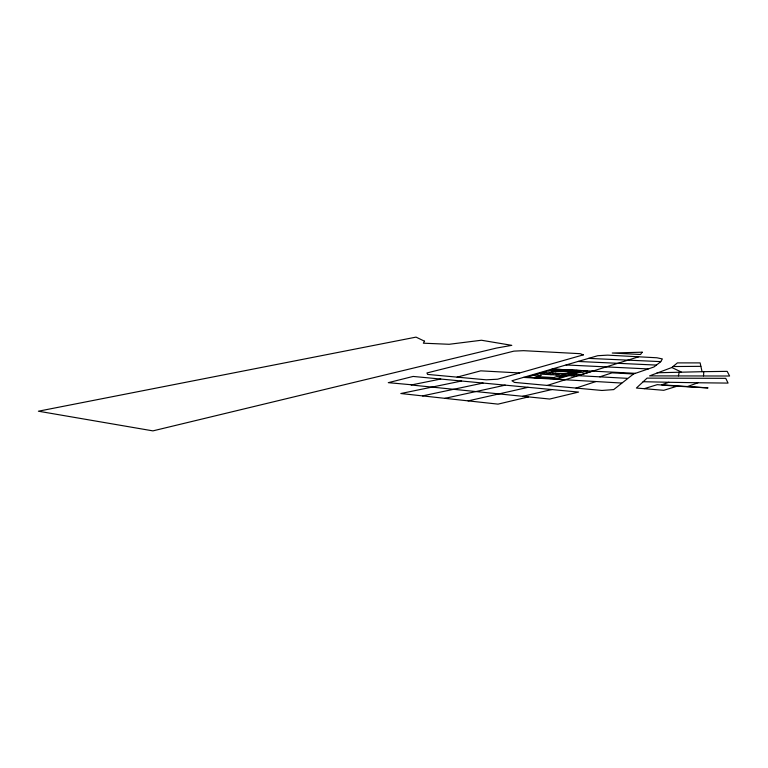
<?xml version="1.0" encoding="UTF-8"?>
<svg xmlns="http://www.w3.org/2000/svg" width="768" height="768" viewBox="0 0 768 768"><rect width="100%" height="100%" fill="white"/><g stroke="black" fill="none" stroke-linecap="round" stroke-linejoin="round"><path stroke-width="1.15" d="M703.498 375.926L703.843 371.664L727.181 371.357L729.6 376.013L649.574 375.888L671.808 367.517L677.414 362.89L700.147 362.899L702.058 371.693L703.843 371.664M678.422 375.907L679.267 372.01M687.523 386.534L698.006 382.762L728.074 383.088L725.741 378.336L647.088 378.115L636.394 388.042L663.773 390.307L677.078 386.198L708.038 387.907L661.709 384.806L668.813 382.272L698.006 382.762M633.562 373.958L653.923 366.989L660.586 361.891L662.362 358.934L656.909 357.773L607.661 355.142L597.754 355.709L511.958 380.746L514.445 382.406L601.958 390.461L613.69 389.597L633.562 373.958L612.038 372.845L599.837 376.838M576 388.07L595.949 381.533L621.696 383.05M547.315 385.43L592.445 371.126M571.574 375.792L576.557 374.227M555.648 378.816L576.653 372.278L548.458 370.8M577.248 372.106L582.096 370.598M550.618 378.538L557.818 376.31L562.819 376.579M565.92 373.814L571.728 372.019M644.352 388.646L657.226 384.662L677.078 386.198M550.426 378.528L553.546 377.558L537.965 376.694L534.787 377.654M561.11 375.226L566.15 373.67M572.093 371.837L576.96 370.339M555.926 374.947L560.986 373.402M566.957 371.578L571.853 370.08M550.771 374.669L555.85 373.133M561.859 371.309L566.774 369.821M533.942 377.606L541.267 375.408L534.202 375.024M549.494 372.941L555.418 371.165M545.635 374.39L550.752 372.854M556.781 371.05L561.725 369.562M545.674 372.586L540.538 374.122L576.845 376.07M638.688 356.794L578.131 375.658L627.446 378.346M457.114 377.136L480.749 370.838L519.6 372.97M551.827 389.549L522.71 396.307L528.509 396.893L498.019 404.131L400.819 393.523L461.568 381.014M468.134 400.877L528.144 387.312M444.912 398.342L505.238 385.142M422.506 395.894L483.062 383.05M440.736 379.046L411.139 384.989L549.686 399.043L578.592 392.083L413.126 376.435L388.282 382.666L411.974 384.816M657.101 372.778L702.058 371.693M673.008 366.528L700.819 366.346M668.813 382.272L643.104 381.706M588.566 358.387L660.758 361.613M578.054 361.459L656.4 365.088M566.093 364.954L648.23 368.928M552.048 369.053L635.395 373.325M542.486 372.566L581.798 374.496M523.44 377.395L595.949 381.533M671.808 367.517L681.187 371.942M424.55 341.213L423.341 343.19L449.146 344.285L481.43 340.243L511.795 345.341L496.397 348.086L152.909 430.877L38.4 411.206L416.035 337.123L424.55 341.213M642.163 352.195L640.55 354.49L612.24 353.021L642.163 352.195M587.251 370.858L582.432 372.374L551.731 370.781L556.704 369.302L587.251 370.858M579.946 372.048L557.904 378.941L526.838 377.203L549.533 370.483L579.946 372.048M583.334 354.864L497.597 379.219L486.25 379.814L427.584 374.419L426.95 372.96L513.878 351.13L523.536 350.669L580.195 353.683L583.334 354.864"/></g></svg>
